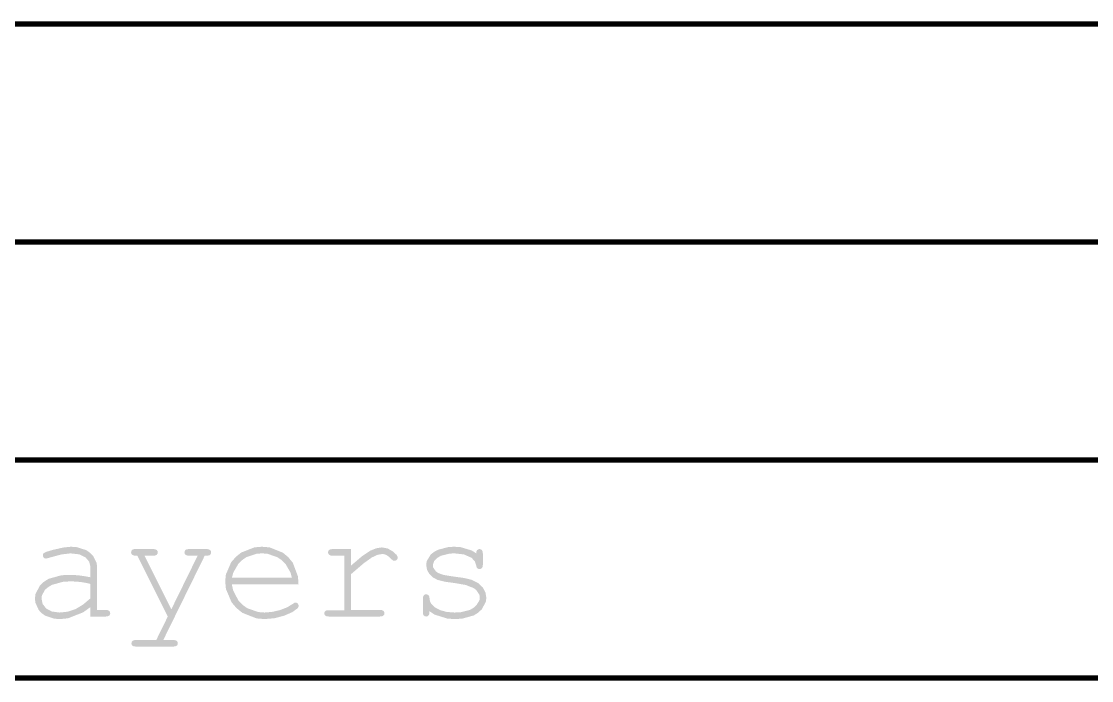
# Model space of a CAD drawing. Extents: x 0 to 13284, y 0 to 3969.
# Drawn here: x 11699 to 12492, y 3480 to 3969 of the extents above; entities that cross this region are included whole.
import ezdxf

# ---------------------------------------------------------------- set-up
doc = ezdxf.new("R2010")
doc.units = 0
doc.layers.add('DRILL_SYMBOLS', color=255, linetype='CONTINUOUS')

msp = doc.modelspace()

# ---------------------------------------------------------------- hatches: boundary and pattern name
at = {"layer": 'DRILL_SYMBOLS'}
for points in [[(11750.518661, 3527.941457), (11750.518661, 3534.919646), (11745.151654, 3531.034449), (11733.876969, 3526.594213), (11727.969291, 3526.039213), (11723.853031, 3526.314882), (11717.047835, 3528.520354), (11714.358937, 3530.450118), (11712.214291, 3532.780394), (11709.763268, 3538.187047), (11709.45689, 3541.263425), (11709.860591, 3544.669646), (11713.090157, 3550.811614), (11715.916024, 3553.547362), (11719.51689, 3555.843386), (11728.946102, 3558.467441), (11734.774449, 3558.795433), (11738.263543, 3558.687283), (11742.041024, 3558.362913), (11746.12122, 3557.807795), (11750.518661, 3557.007638), (11750.518661, 3564.850906), (11749.595906, 3568.570669), (11746.827717, 3571.771417), (11742.214016, 3573.977323), (11735.754882, 3574.712638), (11728.964094, 3573.890827), (11719.895354, 3571.425394), (11718.381496, 3570.992835), (11717.530827, 3570.848661), (11716.672992, 3571.021693), (11715.944882, 3571.540709), (11715.44748, 3572.319291), (11715.281654, 3573.270866), (11715.425827, 3574.150354), (11715.858386, 3574.827953), (11717.89126, 3575.851614), (11722.375197, 3577.19248), (11730.276142, 3579.009134), (11735.985551, 3579.614685), (11740.318071, 3579.331732), (11747.469291, 3577.06811), (11750.287953, 3575.08748), (11752.533543, 3572.75), (11755.099882, 3567.631693), (11755.420669, 3564.850906), (11755.420669, 3532.785787), (11750.518661, 3552.047913), (11747.015118, 3552.898583), (11743.309764, 3553.489685), (11739.402559, 3553.835709), (11735.293504, 3553.951063), (11730.304961, 3553.666299), (11722.057992, 3551.388307), (11718.799606, 3549.395039), (11716.831575, 3547.610866), (11714.582402, 3543.545039), (11714.30126, 3541.263425), (11715.159094, 3537.226457), (11717.732677, 3533.881535), (11721.949882, 3531.632402), (11727.738583, 3530.882677), (11733.80126, 3531.509843), (11739.416969, 3533.391339), (11744.888504, 3536.642559), (11750.518661, 3541.37878), (11750.518661, 3552.047913), (11755.420669, 3532.785787), (11761.879843, 3532.785787), (11763.40811, 3532.62), (11764.417362, 3532.122598), (11764.979646, 3531.35122), (11765.167087, 3530.363622), (11764.979646, 3529.412047), (11764.417362, 3528.633504), (11763.40811, 3528.114449), (11761.879843, 3527.941457)], [(11807.785984, 3527.941457), (11785.294291, 3572.98248), (11783.85248, 3572.98248), (11782.36748, 3573.155512), (11781.372638, 3573.674567), (11780.810354, 3574.45311), (11780.622913, 3575.404685), (11780.716654, 3576.118346), (11780.997795, 3576.759961), (11781.430315, 3577.278976), (11781.978189, 3577.625), (11782.749528, 3577.819646), (11783.85248, 3577.884528), (11797.116811, 3577.884528), (11798.60185, 3577.711535), (11799.596693, 3577.19248), (11800.158976, 3576.399488), (11800.346417, 3575.404685), (11800.158976, 3574.45311), (11799.596693, 3573.674567), (11798.60185, 3573.155512), (11797.116811, 3572.98248), (11790.6, 3572.98248), (11810.381181, 3533.247165), (11829.873976, 3572.98248), (11823.357126, 3572.98248), (11821.872126, 3573.155512), (11820.877283, 3573.674567), (11820.315, 3574.46752), (11820.127559, 3575.462362), (11820.315, 3576.413937), (11820.877283, 3577.19248), (11821.872126, 3577.711535), (11823.357126, 3577.884528), (11836.563819, 3577.884528), (11838.092087, 3577.711535), (11839.101339, 3577.19248), (11839.663622, 3576.399488), (11839.851063, 3575.404685), (11839.735709, 3574.68378), (11839.389685, 3574.020591), (11838.899488, 3573.494331), (11838.351614, 3573.184331), (11837.255866, 3573.032953), (11835.122047, 3572.98248), (11804.441063, 3510.525709), (11811.995945, 3510.525709), (11813.480984, 3510.359882), (11814.475787, 3509.86248), (11815.03811, 3509.091142), (11815.225512, 3508.103504), (11815.03811, 3507.151929), (11814.475787, 3506.373386), (11813.480984, 3505.854331), (11811.995945, 3505.681339), (11784.083189, 3505.681339), (11782.59815, 3505.847126), (11781.603346, 3506.344528), (11781.041024, 3507.115906), (11780.853622, 3508.103504), (11781.041024, 3509.091142), (11781.603346, 3509.86248), (11782.59815, 3510.359882), (11784.083189, 3510.525709), (11799.250669, 3510.525709)], [(11904.557913, 3551.759567), (11855.191535, 3551.759567), (11856.159331, 3547.288268), (11860.095394, 3539.718937), (11863.063622, 3536.620906), (11866.561732, 3534.110433), (11874.736614, 3531.241299), (11879.413386, 3530.882677), (11884.964213, 3531.329606), (11890.774567, 3532.670472), (11896.166811, 3534.746614), (11900.463268, 3537.399488), (11901.486929, 3538.048268), (11902.366417, 3538.264567), (11903.231496, 3538.084331), (11903.98122, 3537.543661), (11904.500276, 3536.757874), (11904.673268, 3535.842362), (11904.442598, 3534.876378), (11903.750551, 3533.939213), (11899.908189, 3531.14937), (11893.917638, 3528.546969), (11886.759213, 3526.666142), (11879.413386, 3526.039213), (11873.442598, 3526.549173), (11863.047402, 3530.628937), (11858.622953, 3534.19874), (11854.977087, 3538.493425), (11850.810354, 3548.369606), (11850.289488, 3553.951063), (11850.777913, 3559.040512), (11854.685118, 3568.094882), (11858.103937, 3572.059764), (11862.243622, 3575.365039), (11871.917953, 3579.14248), (11877.452559, 3579.614685), (11883.129528, 3579.129882), (11892.904764, 3575.251496), (11897.003031, 3571.857913), (11900.351535, 3567.692992), (11899.655906, 3556.661614), (11898.64126, 3560.482323), (11894.84937, 3566.999134), (11892.072165, 3569.695236), (11888.855197, 3571.890354), (11881.545394, 3574.399055), (11877.452559, 3574.712638), (11873.361496, 3574.402638), (11866.066142, 3571.922795), (11862.861772, 3569.752913), (11860.093583, 3567.074843), (11856.287283, 3560.529173), (11855.249213, 3556.661614), (11899.655906, 3556.661614), (11900.351535, 3567.692992), (11904.129016, 3557.643819)], [(11943.428189, 3577.884528), (11943.428189, 3565.658268), (11951.696772, 3572.67252), (11957.586417, 3576.644606), (11962.106378, 3578.482874), (11966.265906, 3579.09563), (11970.439843, 3578.36752), (11974.311024, 3576.183228), (11977.100866, 3573.624094), (11978.030787, 3571.771417), (11977.850591, 3570.76937), (11977.309921, 3569.954764), (11976.495315, 3569.414094), (11975.493268, 3569.233898), (11974.959803, 3569.284331), (11974.512874, 3569.435748), (11973.936142, 3569.861063), (11973.013425, 3570.733346), (11971.124685, 3572.434606), (11969.495472, 3573.501535), (11968.010472, 3574.063819), (11966.554252, 3574.25126), (11963.057953, 3573.61689), (11958.912874, 3571.71374), (11952.806929, 3567.345157), (11943.428189, 3559.314488), (11943.428189, 3532.785787), (11964.881811, 3532.785787), (11966.410079, 3532.62), (11967.419331, 3532.122598), (11967.981614, 3531.35122), (11968.169055, 3530.363622), (11967.981614, 3529.412047), (11967.419331, 3528.633504), (11966.410079, 3528.114449), (11964.881811, 3527.941457), (11926.876614, 3527.941457), (11925.391575, 3528.107244), (11924.396772, 3528.604646), (11923.834449, 3529.361575), (11923.647047, 3530.305945), (11923.827244, 3531.207047), (11924.367913, 3531.949567), (11925.355551, 3532.446969), (11926.876614, 3532.612795), (11938.583819, 3532.612795), (11938.583819, 3572.98248), (11929.644803, 3572.98248), (11928.159803, 3573.155512), (11927.164961, 3573.674567), (11926.602677, 3574.46752), (11926.415236, 3575.462362), (11926.595472, 3576.413937), (11927.136142, 3577.19248), (11928.12374, 3577.711535), (11929.644803, 3577.884528)], [(12036.105512, 3574.712638), (12036.278543, 3576.154409), (12036.797559, 3577.134803), (12037.576102, 3577.697087), (12038.527677, 3577.884528), (12039.52252, 3577.697087), (12040.315512, 3577.134803), (12040.834528, 3576.125551), (12041.007559, 3574.597283), (12041.007559, 3566.292677), (12040.834528, 3564.807638), (12040.315512, 3563.812795), (12039.52252, 3563.250512), (12038.527677, 3563.063071), (12037.626575, 3563.221693), (12036.884055, 3563.69748), (12036.357835, 3564.533701), (12036.105512, 3565.773622), (12035.038583, 3568.931102), (12032.529921, 3571.483071), (12027.036732, 3573.905236), (12020.015315, 3574.712638), (12016.176575, 3574.507165), (12009.861614, 3572.863543), (12007.385354, 3571.425394), (12004.833386, 3568.801339), (12003.982756, 3565.888976), (12004.235079, 3564.230906), (12006.253543, 3561.347362), (12008.019724, 3560.12185), (12012.027874, 3558.694488), (12018.515866, 3557.642008), (12027.065591, 3556.474173), (12032.529921, 3555.162165), (12037.410315, 3552.754409), (12040.863386, 3549.568071), (12042.917913, 3545.848268), (12043.602756, 3541.840157), (12043.231496, 3538.839449), (12040.261417, 3533.346299), (12037.662638, 3530.853819), (12034.346535, 3528.747441), (12025.638228, 3526.340118), (12020.245984, 3526.039213), (12014.767244, 3526.403189), (12005.36685, 3529.315118), (12001.445236, 3531.863071), (12001.387559, 3530.248268), (12001.214567, 3529.325551), (12000.890157, 3528.792087), (12000.378307, 3528.345118), (11999.736732, 3528.042362), (11999.023031, 3527.941457), (11998.071496, 3528.128858), (11997.292913, 3528.691142), (11996.773898, 3529.685984), (11996.600866, 3531.171024), (11996.600866, 3541.14811), (11996.766654, 3542.63311), (11997.264094, 3543.627953), (11998.035433, 3544.190236), (11999.023031, 3544.377677), (11999.981811, 3544.197441), (12000.782008, 3543.656772), (12001.322677, 3542.813346), (12001.502913, 3541.724803), (12001.834528, 3539.288228), (12002.829331, 3537.284134), (12005.446142, 3534.753819), (12009.259646, 3532.699291), (12014.168898, 3531.336811), (12020.072953, 3530.882677), (12024.499213, 3531.10252), (12031.535079, 3532.861496), (12034.144685, 3534.400591), (12036.163189, 3536.184803), (12038.470039, 3539.904567), (12038.758386, 3541.840157), (12038.466417, 3543.977598), (12036.130748, 3547.582008), (12034.087008, 3549.049016), (12028.283898, 3551.312598), (12020.33248, 3552.682283), (12012.582953, 3553.749213), (12007.385354, 3555.104488), (12003.89626, 3556.97878), (12001.272205, 3559.602835), (11999.628583, 3562.717047), (11999.080709, 3566.061969), (11999.462795, 3569.015827), (12002.51937, 3573.961102), (12005.193858, 3575.952559), (12008.398189, 3577.554724), (12015.693583, 3579.385787), (12019.784606, 3579.614685), (12024.567717, 3579.308307), (12032.72815, 3576.857283)]]:
    msp.add_hatch(color=7, dxfattribs=at).paths.add_polyline_path(points)

# ---------------------------------------------------------------- linework, layer by layer
at = {"layer": 'DRILL_SYMBOLS', "color": 7}
for points, const_width in [([(13281.884016, 3966.692913), (7116.299213, 3966.692913)], 3.937008), ([(7116.299213, 3805.275591), (13281.884016, 3805.275591)], 3.937008), ([(7116.299213, 3643.858268), (13281.884016, 3643.858268)], 3.937008), ([(11750.518661, 3527.941457), (11750.518661, 3534.919646), (11745.151654, 3531.034449), (11733.876969, 3526.594213), (11727.969291, 3526.039213), (11723.853031, 3526.314882), (11717.047835, 3528.520354), (11714.358937, 3530.450118), (11712.214291, 3532.780394), (11709.763268, 3538.187047), (11709.45689, 3541.263425), (11709.860591, 3544.669646), (11713.090157, 3550.811614), (11715.916024, 3553.547362), (11719.51689, 3555.843386), (11728.946102, 3558.467441), (11734.774449, 3558.795433), (11738.263543, 3558.687283), (11742.041024, 3558.362913), (11746.12122, 3557.807795), (11750.518661, 3557.007638), (11750.518661, 3564.850906), (11749.595906, 3568.570669), (11746.827717, 3571.771417), (11742.214016, 3573.977323), (11735.754882, 3574.712638), (11728.964094, 3573.890827), (11719.895354, 3571.425394), (11718.381496, 3570.992835), (11717.530827, 3570.848661), (11716.672992, 3571.021693), (11715.944882, 3571.540709), (11715.44748, 3572.319291), (11715.281654, 3573.270866), (11715.425827, 3574.150354), (11715.858386, 3574.827953), (11717.89126, 3575.851614), (11722.375197, 3577.19248), (11730.276142, 3579.009134), (11735.985551, 3579.614685), (11740.318071, 3579.331732), (11747.469291, 3577.06811), (11750.287953, 3575.08748), (11752.533543, 3572.75), (11755.099882, 3567.631693), (11755.420669, 3564.850906), (11755.420669, 3532.785787), (11750.518661, 3552.047913), (11747.015118, 3552.898583), (11743.309764, 3553.489685), (11739.402559, 3553.835709), (11735.293504, 3553.951063), (11730.304961, 3553.666299), (11722.057992, 3551.388307), (11718.799606, 3549.395039), (11716.831575, 3547.610866), (11714.582402, 3543.545039), (11714.30126, 3541.263425), (11715.159094, 3537.226457), (11717.732677, 3533.881535), (11721.949882, 3531.632402), (11727.738583, 3530.882677), (11733.80126, 3531.509843), (11739.416969, 3533.391339), (11744.888504, 3536.642559), (11750.518661, 3541.37878), (11750.518661, 3552.047913), (11755.420669, 3532.785787), (11761.879843, 3532.785787), (11763.40811, 3532.62), (11764.417362, 3532.122598), (11764.979646, 3531.35122), (11765.167087, 3530.363622), (11764.979646, 3529.412047), (11764.417362, 3528.633504), (11763.40811, 3528.114449), (11761.879843, 3527.941457), (11750.518661, 3527.941457)], 0.000039), ([(11807.785984, 3527.941457), (11785.294291, 3572.98248), (11783.85248, 3572.98248), (11782.36748, 3573.155512), (11781.372638, 3573.674567), (11780.810354, 3574.45311), (11780.622913, 3575.404685), (11780.716654, 3576.118346), (11780.997795, 3576.759961), (11781.430315, 3577.278976), (11781.978189, 3577.625), (11782.749528, 3577.819646), (11783.85248, 3577.884528), (11797.116811, 3577.884528), (11798.60185, 3577.711535), (11799.596693, 3577.19248), (11800.158976, 3576.399488), (11800.346417, 3575.404685), (11800.158976, 3574.45311), (11799.596693, 3573.674567), (11798.60185, 3573.155512), (11797.116811, 3572.98248), (11790.6, 3572.98248), (11810.381181, 3533.247165), (11829.873976, 3572.98248), (11823.357126, 3572.98248), (11821.872126, 3573.155512), (11820.877283, 3573.674567), (11820.315, 3574.46752), (11820.127559, 3575.462362), (11820.315, 3576.413937), (11820.877283, 3577.19248), (11821.872126, 3577.711535), (11823.357126, 3577.884528), (11836.563819, 3577.884528), (11838.092087, 3577.711535), (11839.101339, 3577.19248), (11839.663622, 3576.399488), (11839.851063, 3575.404685), (11839.735709, 3574.68378), (11839.389685, 3574.020591), (11838.899488, 3573.494331), (11838.351614, 3573.184331), (11837.255866, 3573.032953), (11835.122047, 3572.98248), (11804.441063, 3510.525709), (11811.995945, 3510.525709), (11813.480984, 3510.359882), (11814.475787, 3509.86248), (11815.03811, 3509.091142), (11815.225512, 3508.103504), (11815.03811, 3507.151929), (11814.475787, 3506.373386), (11813.480984, 3505.854331), (11811.995945, 3505.681339), (11784.083189, 3505.681339), (11782.59815, 3505.847126), (11781.603346, 3506.344528), (11781.041024, 3507.115906), (11780.853622, 3508.103504), (11781.041024, 3509.091142), (11781.603346, 3509.86248), (11782.59815, 3510.359882), (11784.083189, 3510.525709), (11799.250669, 3510.525709), (11807.785984, 3527.941457)], 0.000039), ([(11904.557913, 3551.759567), (11855.191535, 3551.759567), (11856.159331, 3547.288268), (11860.095394, 3539.718937), (11863.063622, 3536.620906), (11866.561732, 3534.110433), (11874.736614, 3531.241299), (11879.413386, 3530.882677), (11884.964213, 3531.329606), (11890.774567, 3532.670472), (11896.166811, 3534.746614), (11900.463268, 3537.399488), (11901.486929, 3538.048268), (11902.366417, 3538.264567), (11903.231496, 3538.084331), (11903.98122, 3537.543661), (11904.500276, 3536.757874), (11904.673268, 3535.842362), (11904.442598, 3534.876378), (11903.750551, 3533.939213), (11899.908189, 3531.14937), (11893.917638, 3528.546969), (11886.759213, 3526.666142), (11879.413386, 3526.039213), (11873.442598, 3526.549173), (11863.047402, 3530.628937), (11858.622953, 3534.19874), (11854.977087, 3538.493425), (11850.810354, 3548.369606), (11850.289488, 3553.951063), (11850.777913, 3559.040512), (11854.685118, 3568.094882), (11858.103937, 3572.059764), (11862.243622, 3575.365039), (11871.917953, 3579.14248), (11877.452559, 3579.614685), (11883.129528, 3579.129882), (11892.904764, 3575.251496), (11897.003031, 3571.857913), (11900.351535, 3567.692992), (11899.655906, 3556.661614), (11898.64126, 3560.482323), (11894.84937, 3566.999134), (11892.072165, 3569.695236), (11888.855197, 3571.890354), (11881.545394, 3574.399055), (11877.452559, 3574.712638), (11873.361496, 3574.402638), (11866.066142, 3571.922795), (11862.861772, 3569.752913), (11860.093583, 3567.074843), (11856.287283, 3560.529173), (11855.249213, 3556.661614), (11899.655906, 3556.661614), (11900.351535, 3567.692992), (11904.129016, 3557.643819), (11904.557913, 3551.759567)], 0.000039), ([(11943.428189, 3577.884528), (11943.428189, 3565.658268), (11951.696772, 3572.67252), (11957.586417, 3576.644606), (11962.106378, 3578.482874), (11966.265906, 3579.09563), (11970.439843, 3578.36752), (11974.311024, 3576.183228), (11977.100866, 3573.624094), (11978.030787, 3571.771417), (11977.850591, 3570.76937), (11977.309921, 3569.954764), (11976.495315, 3569.414094), (11975.493268, 3569.233898), (11974.959803, 3569.284331), (11974.512874, 3569.435748), (11973.936142, 3569.861063), (11973.013425, 3570.733346), (11971.124685, 3572.434606), (11969.495472, 3573.501535), (11968.010472, 3574.063819), (11966.554252, 3574.25126), (11963.057953, 3573.61689), (11958.912874, 3571.71374), (11952.806929, 3567.345157), (11943.428189, 3559.314488), (11943.428189, 3532.785787), (11964.881811, 3532.785787), (11966.410079, 3532.62), (11967.419331, 3532.122598), (11967.981614, 3531.35122), (11968.169055, 3530.363622), (11967.981614, 3529.412047), (11967.419331, 3528.633504), (11966.410079, 3528.114449), (11964.881811, 3527.941457), (11926.876614, 3527.941457), (11925.391575, 3528.107244), (11924.396772, 3528.604646), (11923.834449, 3529.361575), (11923.647047, 3530.305945), (11923.827244, 3531.207047), (11924.367913, 3531.949567), (11925.355551, 3532.446969), (11926.876614, 3532.612795), (11938.583819, 3532.612795), (11938.583819, 3572.98248), (11929.644803, 3572.98248), (11928.159803, 3573.155512), (11927.164961, 3573.674567), (11926.602677, 3574.46752), (11926.415236, 3575.462362), (11926.595472, 3576.413937), (11927.136142, 3577.19248), (11928.12374, 3577.711535), (11929.644803, 3577.884528), (11943.428189, 3577.884528)], 0.000039), ([(12036.105512, 3574.712638), (12036.278543, 3576.154409), (12036.797559, 3577.134803), (12037.576102, 3577.697087), (12038.527677, 3577.884528), (12039.52252, 3577.697087), (12040.315512, 3577.134803), (12040.834528, 3576.125551), (12041.007559, 3574.597283), (12041.007559, 3566.292677), (12040.834528, 3564.807638), (12040.315512, 3563.812795), (12039.52252, 3563.250512), (12038.527677, 3563.063071), (12037.626575, 3563.221693), (12036.884055, 3563.69748), (12036.357835, 3564.533701), (12036.105512, 3565.773622), (12035.038583, 3568.931102), (12032.529921, 3571.483071), (12027.036732, 3573.905236), (12020.015315, 3574.712638), (12016.176575, 3574.507165), (12009.861614, 3572.863543), (12007.385354, 3571.425394), (12004.833386, 3568.801339), (12003.982756, 3565.888976), (12004.235079, 3564.230906), (12006.253543, 3561.347362), (12008.019724, 3560.12185), (12012.027874, 3558.694488), (12018.515866, 3557.642008), (12027.065591, 3556.474173), (12032.529921, 3555.162165), (12037.410315, 3552.754409), (12040.863386, 3549.568071), (12042.917913, 3545.848268), (12043.602756, 3541.840157), (12043.231496, 3538.839449), (12040.261417, 3533.346299), (12037.662638, 3530.853819), (12034.346535, 3528.747441), (12025.638228, 3526.340118), (12020.245984, 3526.039213), (12014.767244, 3526.403189), (12005.36685, 3529.315118), (12001.445236, 3531.863071), (12001.387559, 3530.248268), (12001.214567, 3529.325551), (12000.890157, 3528.792087), (12000.378307, 3528.345118), (11999.736732, 3528.042362), (11999.023031, 3527.941457), (11998.071496, 3528.128858), (11997.292913, 3528.691142), (11996.773898, 3529.685984), (11996.600866, 3531.171024), (11996.600866, 3541.14811), (11996.766654, 3542.63311), (11997.264094, 3543.627953), (11998.035433, 3544.190236), (11999.023031, 3544.377677), (11999.981811, 3544.197441), (12000.782008, 3543.656772), (12001.322677, 3542.813346), (12001.502913, 3541.724803), (12001.834528, 3539.288228), (12002.829331, 3537.284134), (12005.446142, 3534.753819), (12009.259646, 3532.699291), (12014.168898, 3531.336811), (12020.072953, 3530.882677), (12024.499213, 3531.10252), (12031.535079, 3532.861496), (12034.144685, 3534.400591), (12036.163189, 3536.184803), (12038.470039, 3539.904567), (12038.758386, 3541.840157), (12038.466417, 3543.977598), (12036.130748, 3547.582008), (12034.087008, 3549.049016), (12028.283898, 3551.312598), (12020.33248, 3552.682283), (12012.582953, 3553.749213), (12007.385354, 3555.104488), (12003.89626, 3556.97878), (12001.272205, 3559.602835), (11999.628583, 3562.717047), (11999.080709, 3566.061969), (11999.462795, 3569.015827), (12002.51937, 3573.961102), (12005.193858, 3575.952559), (12008.398189, 3577.554724), (12015.693583, 3579.385787), (12019.784606, 3579.614685), (12024.567717, 3579.308307), (12032.72815, 3576.857283), (12036.105512, 3574.712638)], 0.000039), ([(7116.299213, 3482.440945), (13281.884016, 3482.440945)], 3.937008)]:
    msp.add_lwpolyline(points, dxfattribs=dict(at, const_width=const_width))

doc.saveas('drawing.dxf')
